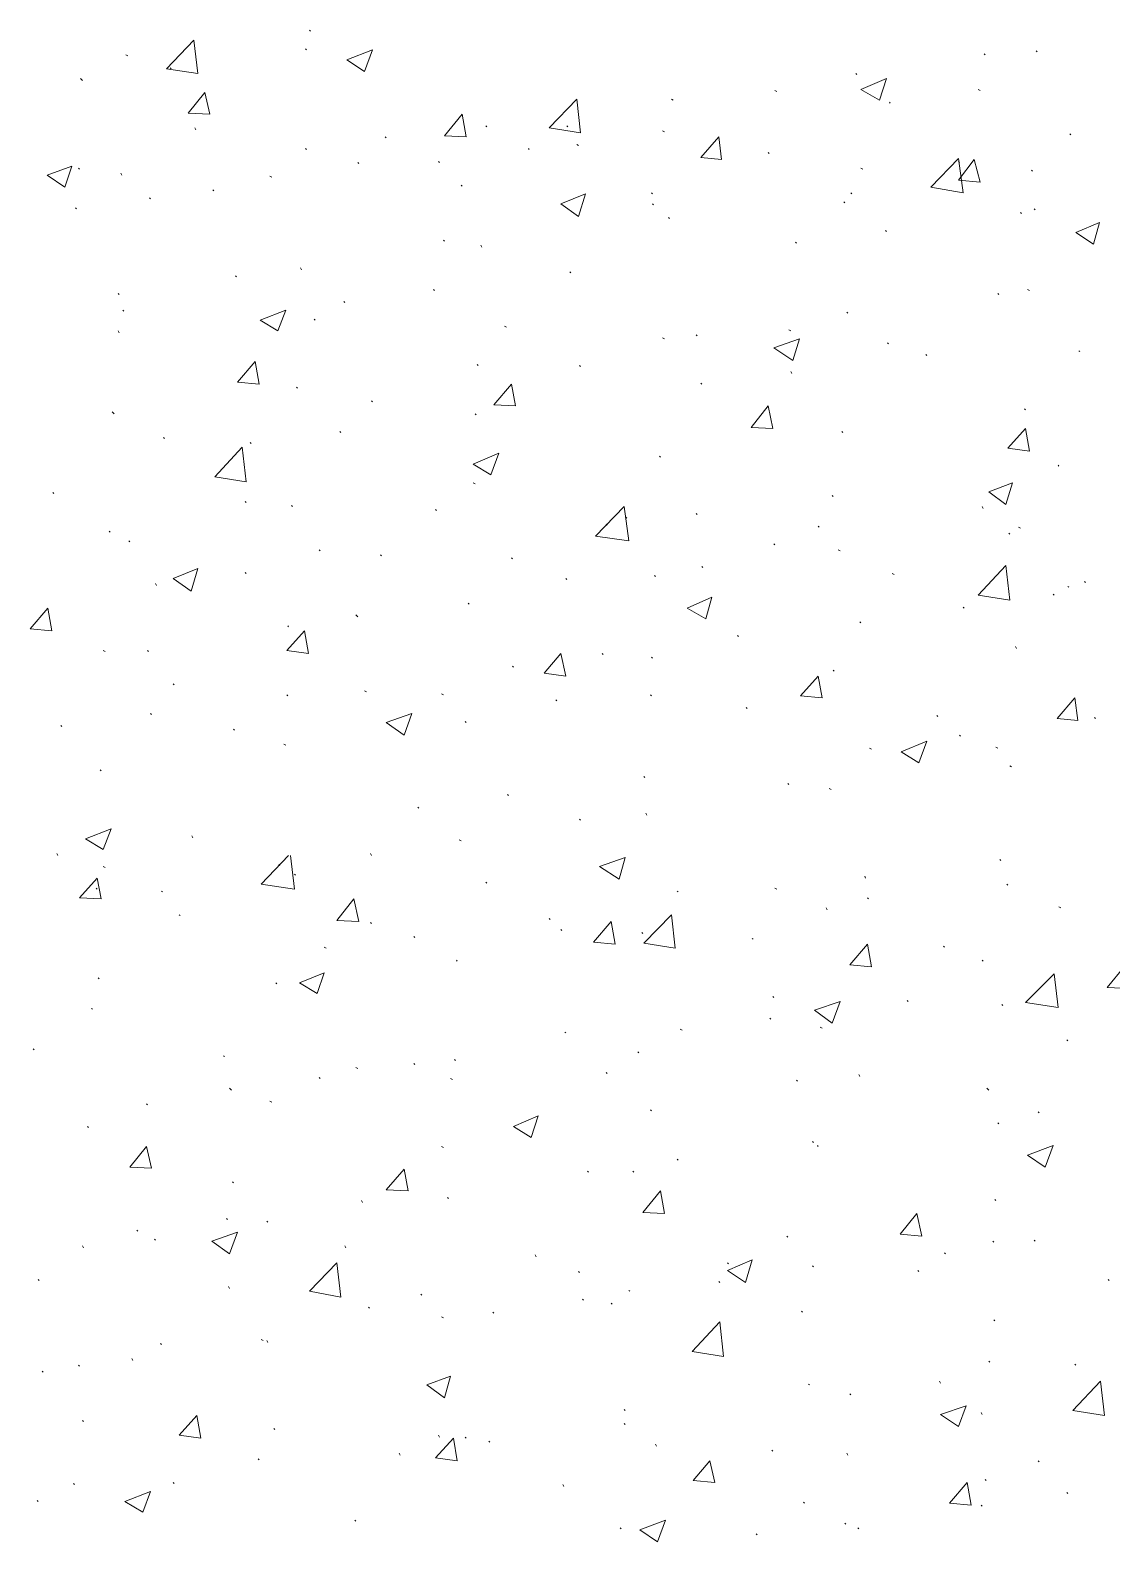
# Model space of a CAD drawing. Header units: millimetres. Extents: x 2928 to 3112, y 1220 to 1280.
# Drawn here: x 2953.393 to 2955.221, y 1255.54 to 1258.096 of the extents above; entities that cross this region are included whole.
import ezdxf

# ---------------------------------------------------------------- set-up
doc = ezdxf.new("R2010")
doc.units = ezdxf.units.MM

msp = doc.modelspace()

# ---------------------------------------------------------------- linework, layer by layer
at = {"color": 92, "linetype": 'Continuous', "lineweight": 13, "true_color": 0x00b800}
for points in [[(2953.62316, 1258.03053), (2953.66983, 1258.07886), (2953.66983, 1258.07886)], [(2953.67649, 1258.02219), (2953.66983, 1258.07886), (2953.66983, 1258.07886)], [(2953.8665, 1258.09386), (2953.86483, 1258.09553), (2953.86483, 1258.09553)], [(2953.55816, 1258.05219), (2953.55483, 1258.05386), (2953.55483, 1258.05386)], [(2953.85983, 1258.06219), (2953.85816, 1258.06386), (2953.85816, 1258.06386)], [(2953.92816, 1258.04553), (2953.9715, 1258.06219), (2953.9715, 1258.06219)], [(2953.95816, 1258.02553), (2953.9715, 1258.06219), (2953.9715, 1258.06219)], [(2955.00651, 1258.05386), (2955.00485, 1258.05553), (2955.00485, 1258.05553)], [(2955.09485, 1258.05886), (2955.09318, 1258.06053), (2955.09318, 1258.06053)], [(2953.62316, 1258.03053), (2953.67649, 1258.02219), (2953.67649, 1258.02219)], [(2953.63149, 1258.03053), (2953.62983, 1258.03219), (2953.62983, 1258.03219)], [(2953.92816, 1258.04553), (2953.95816, 1258.02553), (2953.95816, 1258.02553)], [(2953.48149, 1258.01053), (2953.47816, 1258.01386), (2953.47816, 1258.01386)], [(2954.78984, 1258.02053), (2954.78818, 1258.02219), (2954.78818, 1258.02219)], [(2954.79651, 1257.99553), (2954.83984, 1258.01386), (2954.83984, 1258.01386)], [(2954.82818, 1257.97719), (2954.83984, 1258.01386), (2954.83984, 1258.01386)], [(2953.65983, 1257.95553), (2953.68816, 1257.99053), (2953.68816, 1257.99053)], [(2953.69649, 1257.95386), (2953.68816, 1257.99053), (2953.68816, 1257.99053)], [(2954.26984, 1257.93053), (2954.3165, 1257.97886), (2954.3165, 1257.97886)], [(2954.32317, 1257.92219), (2954.3165, 1257.97886), (2954.3165, 1257.97886)], [(2954.47984, 1257.97719), (2954.47651, 1257.97886), (2954.47651, 1257.97886)], [(2954.65484, 1257.99219), (2954.65151, 1257.99386), (2954.65151, 1257.99386)], [(2954.79651, 1257.99553), (2954.82818, 1257.97719), (2954.82818, 1257.97719)], [(2954.84651, 1257.97219), (2954.84484, 1257.97386), (2954.84484, 1257.97386)], [(2954.99818, 1257.99386), (2954.99485, 1257.99553), (2954.99485, 1257.99553)], [(2953.65983, 1257.95553), (2953.69649, 1257.95386), (2953.69649, 1257.95386)], [(2954.09317, 1257.91719), (2954.12317, 1257.95386), (2954.12317, 1257.95386)], [(2954.12983, 1257.91553), (2954.12317, 1257.95386), (2954.12317, 1257.95386)], [(2953.67316, 1257.92719), (2953.67149, 1257.93053), (2953.67149, 1257.93053)], [(2954.16483, 1257.93219), (2954.16317, 1257.93386), (2954.16317, 1257.93386)], [(2954.26984, 1257.93053), (2954.32317, 1257.92219), (2954.32317, 1257.92219)], [(2954.3015, 1257.93219), (2954.29984, 1257.93386), (2954.29984, 1257.93386)], [(2954.46484, 1257.92386), (2954.46151, 1257.92553), (2954.46151, 1257.92553)], [(2953.99483, 1257.91386), (2953.99316, 1257.91553), (2953.99316, 1257.91553)], [(2954.09317, 1257.91719), (2954.12983, 1257.91553), (2954.12983, 1257.91553)], [(2954.31984, 1257.90053), (2954.3165, 1257.90219), (2954.3165, 1257.90219)], [(2954.52651, 1257.88053), (2954.55651, 1257.91553), (2954.55651, 1257.91553)], [(2954.56151, 1257.87719), (2954.55651, 1257.91553), (2954.55651, 1257.91553)], [(2955.15151, 1257.91886), (2955.14985, 1257.92053), (2955.14985, 1257.92053)], [(2953.85983, 1257.89386), (2953.85816, 1257.89553), (2953.85816, 1257.89553)], [(2953.94816, 1257.87053), (2953.9465, 1257.87219), (2953.9465, 1257.87219)], [(2954.08483, 1257.87219), (2954.08317, 1257.87386), (2954.08317, 1257.87386)], [(2954.2365, 1257.89386), (2954.23484, 1257.89553), (2954.23484, 1257.89553)], [(2954.52651, 1257.88053), (2954.56151, 1257.87719), (2954.56151, 1257.87719)], [(2954.64151, 1257.88719), (2954.63984, 1257.88886), (2954.63984, 1257.88886)], [(2954.91484, 1257.83052), (2954.96151, 1257.87886), (2954.96151, 1257.87886)], [(2954.96985, 1257.82052), (2954.96151, 1257.87886), (2954.96151, 1257.87886)], [(2954.96151, 1257.84219), (2954.98818, 1257.87719), (2954.98818, 1257.87719)], [(2954.96318, 1257.87219), (2954.96151, 1257.87386), (2954.96151, 1257.87386)], [(2954.99818, 1257.83886), (2954.98818, 1257.87719), (2954.98818, 1257.87719)], [(2953.42149, 1257.85052), (2953.46316, 1257.86553), (2953.46316, 1257.86553)], [(2953.42149, 1257.85052), (2953.45149, 1257.83052), (2953.45149, 1257.83052)], [(2953.45149, 1257.83052), (2953.46316, 1257.86553), (2953.46316, 1257.86553)], [(2953.47649, 1257.86052), (2953.47482, 1257.86219), (2953.47482, 1257.86219)], [(2953.54816, 1257.85052), (2953.54649, 1257.85386), (2953.54649, 1257.85386)], [(2953.8015, 1257.84719), (2953.79816, 1257.84886), (2953.79816, 1257.84886)], [(2954.79984, 1257.86052), (2954.79651, 1257.86219), (2954.79651, 1257.86219)], [(2955.08651, 1257.85719), (2955.08485, 1257.85886), (2955.08485, 1257.85886)], [(2953.70316, 1257.82386), (2953.70149, 1257.82552), (2953.70149, 1257.82552)], [(2954.12317, 1257.83219), (2954.1215, 1257.83386), (2954.1215, 1257.83386)], [(2954.44484, 1257.81886), (2954.44317, 1257.82052), (2954.44317, 1257.82052)], [(2954.78151, 1257.81886), (2954.77984, 1257.82052), (2954.77984, 1257.82052)], [(2954.91484, 1257.83052), (2954.96985, 1257.82052), (2954.96985, 1257.82052)], [(2954.96151, 1257.84219), (2954.99818, 1257.83886), (2954.99818, 1257.83886)], [(2953.47149, 1257.79386), (2953.46982, 1257.79552), (2953.46982, 1257.79552)], [(2953.59649, 1257.81052), (2953.59483, 1257.81219), (2953.59483, 1257.81219)], [(2954.28984, 1257.80219), (2954.3315, 1257.81886), (2954.3315, 1257.81886)], [(2954.28984, 1257.80219), (2954.31984, 1257.78052), (2954.31984, 1257.78052)], [(2954.31984, 1257.78052), (2954.3315, 1257.81886), (2954.3315, 1257.81886)], [(2954.4465, 1257.80052), (2954.44484, 1257.80219), (2954.44484, 1257.80219)], [(2954.76984, 1257.80386), (2954.76818, 1257.80552), (2954.76818, 1257.80552)], [(2955.09151, 1257.79219), (2955.08985, 1257.79386), (2955.08985, 1257.79386)], [(2954.47317, 1257.77719), (2954.47151, 1257.77886), (2954.47151, 1257.77886)], [(2955.06818, 1257.78552), (2955.06651, 1257.78719), (2955.06651, 1257.78719)], [(2955.15985, 1257.75386), (2955.19985, 1257.77052), (2955.19985, 1257.77052)], [(2955.18985, 1257.73386), (2955.19985, 1257.77052), (2955.19985, 1257.77052)], [(2954.83984, 1257.75552), (2954.83818, 1257.75719), (2954.83818, 1257.75719)], [(2955.15985, 1257.75386), (2955.18985, 1257.73386), (2955.18985, 1257.73386)], [(2954.09317, 1257.73886), (2954.0915, 1257.74052), (2954.0915, 1257.74052)], [(2954.1565, 1257.72886), (2954.15483, 1257.73219), (2954.15483, 1257.73219)], [(2954.68817, 1257.73552), (2954.68651, 1257.73719), (2954.68651, 1257.73719)], [(2953.8515, 1257.69052), (2953.84983, 1257.69386), (2953.84983, 1257.69386)], [(2953.74149, 1257.67886), (2953.73983, 1257.68052), (2953.73983, 1257.68052)], [(2954.3065, 1257.68552), (2954.30484, 1257.68719), (2954.30484, 1257.68719)], [(2953.54316, 1257.64886), (2953.54149, 1257.65052), (2953.54149, 1257.65052)], [(2954.0765, 1257.65552), (2954.07483, 1257.65719), (2954.07483, 1257.65719)], [(2955.02985, 1257.64886), (2955.02818, 1257.65052), (2955.02818, 1257.65052)], [(2955.08151, 1257.65552), (2955.07818, 1257.65719), (2955.07818, 1257.65719)], [(2953.55149, 1257.62052), (2953.54983, 1257.62219), (2953.54983, 1257.62219)], [(2953.7815, 1257.60552), (2953.82483, 1257.62219), (2953.82483, 1257.62219)], [(2953.8115, 1257.58719), (2953.82483, 1257.62219), (2953.82483, 1257.62219)], [(2953.92483, 1257.63552), (2953.92316, 1257.63719), (2953.92316, 1257.63719)], [(2954.77484, 1257.61719), (2954.77318, 1257.61885), (2954.77318, 1257.61885)], [(2953.7815, 1257.60552), (2953.8115, 1257.58719), (2953.8115, 1257.58719)], [(2953.87483, 1257.60552), (2953.87316, 1257.60719), (2953.87316, 1257.60719)], [(2954.19817, 1257.59385), (2954.19483, 1257.59552), (2954.19483, 1257.59552)], [(2953.54316, 1257.58385), (2953.54149, 1257.58719), (2953.54149, 1257.58719)], [(2954.46484, 1257.57385), (2954.46151, 1257.57552), (2954.46151, 1257.57552)], [(2954.51984, 1257.57885), (2954.51817, 1257.58052), (2954.51817, 1257.58052)], [(2954.64984, 1257.55885), (2954.69317, 1257.57385), (2954.69317, 1257.57385)], [(2954.67817, 1257.58719), (2954.67484, 1257.58885), (2954.67484, 1257.58885)], [(2954.68151, 1257.53719), (2954.69317, 1257.57385), (2954.69317, 1257.57385)], [(2954.84318, 1257.56552), (2954.84151, 1257.56719), (2954.84151, 1257.56719)], [(2954.64984, 1257.55885), (2954.68151, 1257.53719), (2954.68151, 1257.53719)], [(2954.90818, 1257.54552), (2954.90651, 1257.54719), (2954.90651, 1257.54719)], [(2955.16652, 1257.55219), (2955.16485, 1257.55385), (2955.16485, 1257.55385)], [(2953.74316, 1257.50052), (2953.77316, 1257.53552), (2953.77316, 1257.53552)], [(2953.77983, 1257.49719), (2953.77316, 1257.53552), (2953.77316, 1257.53552)], [(2954.14983, 1257.52885), (2954.14817, 1257.53052), (2954.14817, 1257.53052)], [(2954.32317, 1257.52719), (2954.3215, 1257.52885), (2954.3215, 1257.52885)], [(2954.67984, 1257.51552), (2954.67817, 1257.51885), (2954.67817, 1257.51885)], [(2953.74316, 1257.50052), (2953.77983, 1257.49719), (2953.77983, 1257.49719)], [(2953.84483, 1257.49052), (2953.84316, 1257.49219), (2953.84316, 1257.49219)], [(2954.1765, 1257.46219), (2954.2065, 1257.49719), (2954.2065, 1257.49719)], [(2954.21317, 1257.46052), (2954.2065, 1257.49719), (2954.2065, 1257.49719)], [(2954.52817, 1257.49719), (2954.52651, 1257.49885), (2954.52651, 1257.49885)], [(2953.9715, 1257.46719), (2953.96983, 1257.46885), (2953.96983, 1257.46885)], [(2954.1765, 1257.46219), (2954.21317, 1257.46052), (2954.21317, 1257.46052)], [(2953.53483, 1257.44719), (2953.53149, 1257.45052), (2953.53149, 1257.45052)], [(2954.1465, 1257.44552), (2954.14483, 1257.44719), (2954.14483, 1257.44719)], [(2954.61151, 1257.42385), (2954.63984, 1257.46052), (2954.63984, 1257.46052)], [(2954.64817, 1257.42219), (2954.63984, 1257.46052), (2954.63984, 1257.46052)], [(2955.07485, 1257.45385), (2955.07318, 1257.45552), (2955.07318, 1257.45552)], [(2953.91816, 1257.41552), (2953.9165, 1257.41719), (2953.9165, 1257.41719)], [(2954.61151, 1257.42385), (2954.64817, 1257.42219), (2954.64817, 1257.42219)], [(2954.76651, 1257.41552), (2954.76484, 1257.41719), (2954.76484, 1257.41719)], [(2955.04485, 1257.38885), (2955.07485, 1257.42219), (2955.07485, 1257.42219)], [(2955.08151, 1257.38385), (2955.07485, 1257.42219), (2955.07485, 1257.42219)], [(2953.61983, 1257.40552), (2953.61816, 1257.40719), (2953.61816, 1257.40719)], [(2953.70483, 1257.34052), (2953.75149, 1257.39052), (2953.75149, 1257.39052)], [(2953.75816, 1257.33218), (2953.75149, 1257.39052), (2953.75149, 1257.39052)], [(2953.7665, 1257.39719), (2953.76483, 1257.39885), (2953.76483, 1257.39885)], [(2955.04485, 1257.38885), (2955.08151, 1257.38385), (2955.08151, 1257.38385)], [(2954.1415, 1257.36218), (2954.18483, 1257.38052), (2954.18483, 1257.38052)], [(2954.1415, 1257.36218), (2954.1715, 1257.34385), (2954.1715, 1257.34385)], [(2954.1715, 1257.34385), (2954.18483, 1257.38052), (2954.18483, 1257.38052)], [(2954.45817, 1257.37385), (2954.4565, 1257.37552), (2954.4565, 1257.37552)], [(2955.13151, 1257.35885), (2955.12985, 1257.36052), (2955.12985, 1257.36052)], [(2953.70483, 1257.34052), (2953.75816, 1257.33218), (2953.75816, 1257.33218)], [(2953.43316, 1257.31218), (2953.43149, 1257.31385), (2953.43149, 1257.31385)], [(2954.14483, 1257.32885), (2954.1415, 1257.33052), (2954.1415, 1257.33052)], [(2954.74984, 1257.30718), (2954.74818, 1257.30885), (2954.74818, 1257.30885)], [(2955.01318, 1257.31552), (2955.05318, 1257.33052), (2955.05318, 1257.33052)], [(2955.01318, 1257.31552), (2955.04151, 1257.29385), (2955.04151, 1257.29385)], [(2955.04151, 1257.29385), (2955.05318, 1257.33052), (2955.05318, 1257.33052)], [(2953.75816, 1257.29718), (2953.75649, 1257.29885), (2953.75649, 1257.29885)], [(2953.8365, 1257.29052), (2953.83483, 1257.29218), (2953.83483, 1257.29218)], [(2954.07983, 1257.28385), (2954.07817, 1257.28552), (2954.07817, 1257.28552)], [(2954.34817, 1257.24052), (2954.3965, 1257.29052), (2954.3965, 1257.29052)], [(2954.40484, 1257.23218), (2954.3965, 1257.29052), (2954.3965, 1257.29052)], [(2955.00318, 1257.28718), (2955.00151, 1257.29052), (2955.00151, 1257.29052)], [(2954.36817, 1257.25885), (2954.3665, 1257.26052), (2954.3665, 1257.26052)], [(2954.4015, 1257.27052), (2954.39984, 1257.27218), (2954.39984, 1257.27218)], [(2954.51984, 1257.27718), (2954.51817, 1257.27885), (2954.51817, 1257.27885)], [(2954.72651, 1257.25552), (2954.72484, 1257.25718), (2954.72484, 1257.25718)], [(2953.52816, 1257.24718), (2953.52649, 1257.24885), (2953.52649, 1257.24885)], [(2953.56149, 1257.23052), (2953.55983, 1257.23218), (2953.55983, 1257.23218)], [(2954.34817, 1257.24052), (2954.40484, 1257.23218), (2954.40484, 1257.23218)], [(2955.04818, 1257.24385), (2955.04651, 1257.24552), (2955.04651, 1257.24552)], [(2955.06651, 1257.25385), (2955.06318, 1257.25552), (2955.06318, 1257.25552)], [(2953.88316, 1257.21552), (2953.8815, 1257.21718), (2953.8815, 1257.21718)], [(2953.9865, 1257.20718), (2953.98483, 1257.20885), (2953.98483, 1257.20885)], [(2954.65151, 1257.22552), (2954.64984, 1257.22718), (2954.64984, 1257.22718)], [(2954.76151, 1257.21552), (2954.75818, 1257.21718), (2954.75818, 1257.21718)], [(2953.63483, 1257.16885), (2953.67649, 1257.18552), (2953.67649, 1257.18552)], [(2953.66483, 1257.14718), (2953.67649, 1257.18552), (2953.67649, 1257.18552)], [(2954.20817, 1257.20218), (2954.2065, 1257.20385), (2954.2065, 1257.20385)], [(2954.52984, 1257.18718), (2954.52817, 1257.18885), (2954.52817, 1257.18885)], [(2954.99485, 1257.14051), (2955.04151, 1257.19052), (2955.04151, 1257.19052)], [(2955.04818, 1257.13218), (2955.04151, 1257.19052), (2955.04151, 1257.19052)], [(2953.60649, 1257.15718), (2953.60483, 1257.16051), (2953.60483, 1257.16051)], [(2953.63483, 1257.16885), (2953.66483, 1257.14718), (2953.66483, 1257.14718)], [(2953.75816, 1257.17718), (2953.75649, 1257.17885), (2953.75649, 1257.17885)], [(2954.29984, 1257.16718), (2954.29817, 1257.16885), (2954.29817, 1257.16885)], [(2954.44984, 1257.17218), (2954.44817, 1257.17385), (2954.44817, 1257.17385)], [(2954.85318, 1257.17552), (2954.84984, 1257.17718), (2954.84984, 1257.17718)], [(2955.14818, 1257.15385), (2955.14651, 1257.15551), (2955.14651, 1257.15551)], [(2955.17652, 1257.16218), (2955.17485, 1257.16385), (2955.17485, 1257.16385)], [(2954.50317, 1257.11885), (2954.54484, 1257.13718), (2954.54484, 1257.13718)], [(2954.53484, 1257.10051), (2954.54484, 1257.13718), (2954.54484, 1257.13718)], [(2954.99485, 1257.14051), (2955.04818, 1257.13218), (2955.04818, 1257.13218)], [(2955.12318, 1257.14051), (2955.12151, 1257.14218), (2955.12151, 1257.14218)], [(2953.39316, 1257.08385), (2953.42316, 1257.11885), (2953.42316, 1257.11885)], [(2953.42982, 1257.08051), (2953.42316, 1257.11885), (2953.42316, 1257.11885)], [(2953.9465, 1257.10385), (2953.94316, 1257.10718), (2953.94316, 1257.10718)], [(2954.13483, 1257.12551), (2954.13317, 1257.12718), (2954.13317, 1257.12718)], [(2954.50317, 1257.11885), (2954.53484, 1257.10051), (2954.53484, 1257.10051)], [(2954.97151, 1257.11885), (2954.96985, 1257.12051), (2954.96985, 1257.12051)], [(2953.39316, 1257.08385), (2953.42982, 1257.08051), (2953.42982, 1257.08051)], [(2953.8265, 1257.04718), (2953.8565, 1257.08051), (2953.8565, 1257.08051)], [(2953.82983, 1257.08718), (2953.82816, 1257.08885), (2953.82816, 1257.08885)], [(2953.86316, 1257.04218), (2953.8565, 1257.08051), (2953.8565, 1257.08051)], [(2954.79651, 1257.09385), (2954.79484, 1257.09551), (2954.79484, 1257.09551)], [(2954.58984, 1257.07051), (2954.58817, 1257.07218), (2954.58817, 1257.07218)], [(2955.05985, 1257.05051), (2955.05818, 1257.05385), (2955.05818, 1257.05385)], [(2953.51982, 1257.04551), (2953.51649, 1257.04718), (2953.51649, 1257.04718)], [(2953.59316, 1257.04551), (2953.59149, 1257.04718), (2953.59149, 1257.04718)], [(2953.8265, 1257.04718), (2953.86316, 1257.04218), (2953.86316, 1257.04218)], [(2954.2615, 1257.00885), (2954.28984, 1257.04218), (2954.28984, 1257.04218)], [(2954.29817, 1257.00385), (2954.28984, 1257.04218), (2954.28984, 1257.04218)], [(2954.3615, 1257.04051), (2954.35984, 1257.04218), (2954.35984, 1257.04218)], [(2954.44484, 1257.03385), (2954.44317, 1257.03551), (2954.44317, 1257.03551)], [(2954.20983, 1257.01885), (2954.20817, 1257.02051), (2954.20817, 1257.02051)], [(2954.2615, 1257.00885), (2954.29817, 1257.00385), (2954.29817, 1257.00385)], [(2954.69484, 1256.97051), (2954.72484, 1257.00385), (2954.72484, 1257.00385)], [(2954.73151, 1256.96718), (2954.72484, 1257.00385), (2954.72484, 1257.00385)], [(2954.75151, 1257.01218), (2954.74984, 1257.01385), (2954.74984, 1257.01385)], [(2953.63649, 1256.98885), (2953.63483, 1256.99051), (2953.63483, 1256.99051)], [(2953.9615, 1256.97718), (2953.95816, 1256.97885), (2953.95816, 1256.97885)], [(2953.82816, 1256.97051), (2953.8265, 1256.97218), (2953.8265, 1256.97218)], [(2954.0915, 1256.97218), (2954.08817, 1256.97385), (2954.08817, 1256.97385)], [(2954.28317, 1256.96218), (2954.2815, 1256.96385), (2954.2815, 1256.96385)], [(2954.44317, 1256.97051), (2954.4415, 1256.97218), (2954.4415, 1256.97218)], [(2954.60484, 1256.94885), (2954.60317, 1256.95051), (2954.60317, 1256.95051)], [(2954.69484, 1256.97051), (2954.73151, 1256.96718), (2954.73151, 1256.96718)], [(2955.12818, 1256.93218), (2955.15818, 1256.96718), (2955.15818, 1256.96718)], [(2955.16318, 1256.92884), (2955.15818, 1256.96718), (2955.15818, 1256.96718)], [(2953.59816, 1256.93885), (2953.59649, 1256.94051), (2953.59649, 1256.94051)], [(2953.99483, 1256.92551), (2954.03817, 1256.94051), (2954.03817, 1256.94051)], [(2953.99483, 1256.92551), (2954.02483, 1256.90384), (2954.02483, 1256.90384)], [(2954.02483, 1256.90384), (2954.03817, 1256.94051), (2954.03817, 1256.94051)], [(2954.12983, 1256.92551), (2954.12817, 1256.92718), (2954.12817, 1256.92718)], [(2954.92651, 1256.93551), (2954.92484, 1256.93718), (2954.92484, 1256.93718)], [(2955.12818, 1256.93218), (2955.16318, 1256.92884), (2955.16318, 1256.92884)], [(2955.19318, 1256.93218), (2955.19152, 1256.93385), (2955.19152, 1256.93385)], [(2953.44649, 1256.91884), (2953.44482, 1256.92051), (2953.44482, 1256.92051)], [(2953.73816, 1256.91218), (2953.73649, 1256.91384), (2953.73649, 1256.91384)], [(2954.96485, 1256.90218), (2954.96318, 1256.90384), (2954.96318, 1256.90384)], [(2953.82483, 1256.88718), (2953.8215, 1256.88884), (2953.8215, 1256.88884)], [(2954.81484, 1256.88051), (2954.81151, 1256.88218), (2954.81151, 1256.88218)], [(2954.86484, 1256.87551), (2954.90818, 1256.89384), (2954.90818, 1256.89384)], [(2954.86484, 1256.87551), (2954.89484, 1256.85718), (2954.89484, 1256.85718)], [(2954.89484, 1256.85718), (2954.90818, 1256.89384), (2954.90818, 1256.89384)], [(2955.02818, 1256.88218), (2955.02485, 1256.88384), (2955.02485, 1256.88384)], [(2955.05151, 1256.85051), (2955.04818, 1256.85218), (2955.04818, 1256.85218)], [(2953.51316, 1256.84384), (2953.51149, 1256.84551), (2953.51149, 1256.84551)], [(2954.4315, 1256.83218), (2954.42984, 1256.83384), (2954.42984, 1256.83384)], [(2954.2015, 1256.80218), (2954.19983, 1256.80384), (2954.19983, 1256.80384)], [(2954.67484, 1256.82051), (2954.67317, 1256.82218), (2954.67317, 1256.82218)], [(2954.74651, 1256.81218), (2954.74318, 1256.81384), (2954.74318, 1256.81384)], [(2954.04983, 1256.78051), (2954.04817, 1256.78218), (2954.04817, 1256.78218)], [(2954.43484, 1256.76884), (2954.43317, 1256.77218), (2954.43317, 1256.77218)], [(2954.32317, 1256.76051), (2954.3215, 1256.76218), (2954.3215, 1256.76218)], [(2953.48649, 1256.72884), (2953.52983, 1256.74551), (2953.52983, 1256.74551)], [(2953.48649, 1256.72884), (2953.51649, 1256.71051), (2953.51649, 1256.71051)], [(2953.51649, 1256.71051), (2953.52983, 1256.74551), (2953.52983, 1256.74551)], [(2953.66816, 1256.73051), (2953.66649, 1256.73384), (2953.66649, 1256.73384)], [(2954.1215, 1256.72551), (2954.11817, 1256.72718), (2954.11817, 1256.72718)], [(2953.43982, 1256.70051), (2953.43816, 1256.70384), (2953.43816, 1256.70384)], [(2953.78316, 1256.65217), (2953.82983, 1256.70051), (2953.82983, 1256.70051)], [(2953.83983, 1256.64384), (2953.83316, 1256.70051), (2953.83316, 1256.70051)], [(2953.96983, 1256.70051), (2953.96816, 1256.70384), (2953.96816, 1256.70384)], [(2954.35484, 1256.68217), (2954.39817, 1256.69718), (2954.39817, 1256.69718)], [(2954.38817, 1256.66051), (2954.39817, 1256.69718), (2954.39817, 1256.69718)], [(2953.51982, 1256.68051), (2953.51649, 1256.68217), (2953.51649, 1256.68217)], [(2953.81483, 1256.68384), (2953.81316, 1256.68551), (2953.81316, 1256.68551)], [(2954.35484, 1256.68217), (2954.38817, 1256.66051), (2954.38817, 1256.66051)], [(2955.03318, 1256.69217), (2955.03151, 1256.69384), (2955.03151, 1256.69384)], [(2953.47649, 1256.62884), (2953.50649, 1256.66217), (2953.50649, 1256.66217)], [(2953.50649, 1256.64384), (2953.50482, 1256.64551), (2953.50482, 1256.64551)], [(2953.51316, 1256.62717), (2953.50649, 1256.66217), (2953.50649, 1256.66217)], [(2953.78316, 1256.65217), (2953.83983, 1256.64384), (2953.83983, 1256.64384)], [(2953.8415, 1256.66717), (2953.83983, 1256.66884), (2953.83983, 1256.66884)], [(2954.16483, 1256.65384), (2954.16317, 1256.65551), (2954.16317, 1256.65551)], [(2954.65484, 1256.64384), (2954.65151, 1256.64551), (2954.65151, 1256.64551)], [(2954.80484, 1256.66217), (2954.80318, 1256.66551), (2954.80318, 1256.66551)], [(2955.04485, 1256.65051), (2955.04318, 1256.65217), (2955.04318, 1256.65217)], [(2953.47649, 1256.62884), (2953.51316, 1256.62717), (2953.51316, 1256.62717)], [(2953.61649, 1256.63884), (2953.61483, 1256.64051), (2953.61483, 1256.64051)], [(2953.9115, 1256.59051), (2953.93983, 1256.62717), (2953.93983, 1256.62717)], [(2953.94816, 1256.58884), (2953.93983, 1256.62717), (2953.93983, 1256.62717)], [(2954.48817, 1256.63884), (2954.48651, 1256.64051), (2954.48651, 1256.64051)], [(2954.80984, 1256.62717), (2954.80818, 1256.62884), (2954.80818, 1256.62884)], [(2953.64649, 1256.59884), (2953.64483, 1256.60051), (2953.64483, 1256.60051)], [(2954.2715, 1256.59217), (2954.26984, 1256.59384), (2954.26984, 1256.59384)], [(2954.42984, 1256.55217), (2954.47651, 1256.60051), (2954.47651, 1256.60051)], [(2954.48317, 1256.54384), (2954.47651, 1256.60051), (2954.47651, 1256.60051)], [(2954.73984, 1256.60884), (2954.73818, 1256.61217), (2954.73818, 1256.61217)], [(2955.13485, 1256.61217), (2955.13151, 1256.61384), (2955.13151, 1256.61384)], [(2953.9115, 1256.59051), (2953.94816, 1256.58884), (2953.94816, 1256.58884)], [(2953.96983, 1256.58551), (2953.96816, 1256.58717), (2953.96816, 1256.58717)], [(2954.2915, 1256.57384), (2954.28984, 1256.57551), (2954.28984, 1256.57551)], [(2954.34484, 1256.55384), (2954.37484, 1256.58884), (2954.37484, 1256.58884)], [(2954.3815, 1256.55051), (2954.37484, 1256.58884), (2954.37484, 1256.58884)], [(2954.42817, 1256.56884), (2954.4265, 1256.57051), (2954.4265, 1256.57051)], [(2953.89316, 1256.54384), (2953.88983, 1256.54551), (2953.88983, 1256.54551)], [(2954.04317, 1256.56217), (2954.0415, 1256.56384), (2954.0415, 1256.56384)], [(2954.34484, 1256.55384), (2954.3815, 1256.55051), (2954.3815, 1256.55051)], [(2954.42984, 1256.55217), (2954.48317, 1256.54384), (2954.48317, 1256.54384)], [(2954.61484, 1256.55884), (2954.61317, 1256.56051), (2954.61317, 1256.56051)], [(2954.77818, 1256.51551), (2954.80818, 1256.55051), (2954.80818, 1256.55051)], [(2954.81484, 1256.51217), (2954.80818, 1256.55051), (2954.80818, 1256.55051)], [(2954.93818, 1256.54551), (2954.93651, 1256.54717), (2954.93651, 1256.54717)], [(2954.11483, 1256.52217), (2954.11317, 1256.52384), (2954.11317, 1256.52384)], [(2955.00318, 1256.52217), (2955.00151, 1256.52384), (2955.00151, 1256.52384)], [(2953.50982, 1256.49217), (2953.50816, 1256.49384), (2953.50816, 1256.49384)], [(2953.84816, 1256.48551), (2953.88983, 1256.50217), (2953.88983, 1256.50217)], [(2953.87816, 1256.46717), (2953.88983, 1256.50217), (2953.88983, 1256.50217)], [(2954.77818, 1256.51551), (2954.81484, 1256.51217), (2954.81484, 1256.51217)], [(2955.07485, 1256.45217), (2955.12318, 1256.50051), (2955.12318, 1256.50051)], [(2955.12985, 1256.44384), (2955.12318, 1256.50051), (2955.12318, 1256.50051)], [(2955.21318, 1256.47717), (2955.24152, 1256.51217), (2955.24152, 1256.51217)], [(2953.80983, 1256.48384), (2953.80816, 1256.48551), (2953.80816, 1256.48551)], [(2953.84816, 1256.48551), (2953.87816, 1256.46717), (2953.87816, 1256.46717)], [(2955.21318, 1256.47717), (2955.24985, 1256.47551), (2955.24985, 1256.47551)], [(2953.49816, 1256.4405), (2953.49649, 1256.44217), (2953.49649, 1256.44217)], [(2954.64984, 1256.4605), (2954.64817, 1256.46217), (2954.64817, 1256.46217)], [(2954.71818, 1256.43884), (2954.76151, 1256.45384), (2954.76151, 1256.45384)], [(2954.74818, 1256.41717), (2954.76151, 1256.45384), (2954.76151, 1256.45384)], [(2954.87651, 1256.45384), (2954.87484, 1256.4555), (2954.87484, 1256.4555)], [(2955.03651, 1256.44717), (2955.03485, 1256.44884), (2955.03485, 1256.44884)], [(2955.07485, 1256.45217), (2955.12985, 1256.44384), (2955.12985, 1256.44384)], [(2954.64484, 1256.42384), (2954.64317, 1256.4255), (2954.64317, 1256.4255)], [(2954.71818, 1256.43884), (2954.74818, 1256.41717), (2954.74818, 1256.41717)], [(2954.29817, 1256.4005), (2954.2965, 1256.40217), (2954.2965, 1256.40217)], [(2954.49484, 1256.4055), (2954.49151, 1256.40717), (2954.49151, 1256.40717)], [(2954.73151, 1256.40884), (2954.72818, 1256.4105), (2954.72818, 1256.4105)], [(2955.14651, 1256.38717), (2955.14485, 1256.38884), (2955.14485, 1256.38884)], [(2953.39982, 1256.37217), (2953.39816, 1256.37384), (2953.39816, 1256.37384)], [(2954.4215, 1256.36717), (2954.41984, 1256.36884), (2954.41984, 1256.36884)], [(2953.72149, 1256.3605), (2953.71983, 1256.36217), (2953.71983, 1256.36217)], [(2953.9465, 1256.3405), (2953.94316, 1256.34217), (2953.94316, 1256.34217)], [(2954.04317, 1256.34717), (2954.0415, 1256.34884), (2954.0415, 1256.34884)], [(2954.1115, 1256.35384), (2954.10983, 1256.3555), (2954.10983, 1256.3555)], [(2953.88316, 1256.32384), (2953.8815, 1256.3255), (2953.8815, 1256.3255)], [(2954.1065, 1256.32217), (2954.10317, 1256.32384), (2954.10317, 1256.32384)], [(2954.36817, 1256.33217), (2954.3665, 1256.33384), (2954.3665, 1256.33384)], [(2954.68984, 1256.31884), (2954.68817, 1256.3205), (2954.68817, 1256.3205)], [(2954.79484, 1256.32717), (2954.79318, 1256.3305), (2954.79318, 1256.3305)], [(2953.73316, 1256.30384), (2953.72983, 1256.30717), (2953.72983, 1256.30717)], [(2955.01318, 1256.30384), (2955.00985, 1256.30717), (2955.00985, 1256.30717)], [(2953.59149, 1256.27884), (2953.58983, 1256.2805), (2953.58983, 1256.2805)], [(2953.8015, 1256.28384), (2953.79816, 1256.2855), (2953.79816, 1256.2855)], [(2954.20983, 1256.24217), (2954.2515, 1256.2605), (2954.2515, 1256.2605)], [(2954.23984, 1256.22383), (2954.2515, 1256.2605), (2954.2515, 1256.2605)], [(2954.44317, 1256.26884), (2954.4415, 1256.2705), (2954.4415, 1256.2705)], [(2955.09818, 1256.2655), (2955.09651, 1256.26717), (2955.09651, 1256.26717)], [(2953.49149, 1256.2405), (2953.48982, 1256.24217), (2953.48982, 1256.24217)], [(2954.20983, 1256.24217), (2954.23984, 1256.22383), (2954.23984, 1256.22383)], [(2955.02985, 1256.24717), (2955.02818, 1256.24884), (2955.02818, 1256.24884)], [(2954.71651, 1256.2155), (2954.71484, 1256.21717), (2954.71484, 1256.21717)], [(2954.72484, 1256.20883), (2954.72318, 1256.2105), (2954.72318, 1256.2105)], [(2955.07818, 1256.19383), (2955.12151, 1256.2105), (2955.12151, 1256.2105)], [(2955.10818, 1256.17383), (2955.12151, 1256.2105), (2955.12151, 1256.2105)], [(2953.56149, 1256.17383), (2953.58983, 1256.20883), (2953.58983, 1256.20883)], [(2953.59816, 1256.17217), (2953.58983, 1256.20883), (2953.58983, 1256.20883)], [(2954.0915, 1256.20717), (2954.08817, 1256.20883), (2954.08817, 1256.20883)], [(2954.48817, 1256.1855), (2954.48651, 1256.18717), (2954.48651, 1256.18717)], [(2955.07818, 1256.19383), (2955.10818, 1256.17383), (2955.10818, 1256.17383)], [(2953.56149, 1256.17383), (2953.59816, 1256.17217), (2953.59816, 1256.17217)], [(2953.99483, 1256.1355), (2954.02483, 1256.1705), (2954.02483, 1256.1705)], [(2954.0315, 1256.13383), (2954.02483, 1256.1705), (2954.02483, 1256.1705)], [(2954.3365, 1256.1655), (2954.33484, 1256.16717), (2954.33484, 1256.16717)], [(2954.41317, 1256.1655), (2954.4115, 1256.16717), (2954.4115, 1256.16717)], [(2953.73649, 1256.14717), (2953.73483, 1256.14883), (2953.73483, 1256.14883)], [(2953.99483, 1256.1355), (2954.0315, 1256.13383), (2954.0315, 1256.13383)], [(2954.42817, 1256.09717), (2954.45817, 1256.13383), (2954.45817, 1256.13383)], [(2954.46484, 1256.0955), (2954.45817, 1256.13383), (2954.45817, 1256.13383)], [(2953.95483, 1256.11383), (2953.95316, 1256.11717), (2953.95316, 1256.11717)], [(2954.09983, 1256.1205), (2954.09817, 1256.12217), (2954.09817, 1256.12217)], [(2955.02485, 1256.11717), (2955.02318, 1256.11883), (2955.02318, 1256.11883)], [(2953.72649, 1256.0855), (2953.72483, 1256.08717), (2953.72483, 1256.08717)], [(2953.79483, 1256.0805), (2953.79316, 1256.08217), (2953.79316, 1256.08217)], [(2954.42817, 1256.09717), (2954.46484, 1256.0955), (2954.46484, 1256.0955)], [(2954.86318, 1256.0605), (2954.89151, 1256.0955), (2954.89151, 1256.0955)], [(2954.89984, 1256.05717), (2954.89151, 1256.0955), (2954.89151, 1256.0955)], [(2953.57483, 1256.0655), (2953.57316, 1256.06717), (2953.57316, 1256.06717)], [(2953.69983, 1256.04883), (2953.74316, 1256.06383), (2953.74316, 1256.06383)], [(2953.72983, 1256.02717), (2953.74316, 1256.06383), (2953.74316, 1256.06383)], [(2954.67317, 1256.0555), (2954.67151, 1256.05717), (2954.67151, 1256.05717)], [(2954.86318, 1256.0605), (2954.89984, 1256.05717), (2954.89984, 1256.05717)], [(2953.48316, 1256.03717), (2953.48149, 1256.0405), (2953.48149, 1256.0405)], [(2953.60483, 1256.0505), (2953.60316, 1256.05217), (2953.60316, 1256.05217)], [(2953.69983, 1256.04883), (2953.72983, 1256.02717), (2953.72983, 1256.02717)], [(2953.9265, 1256.03717), (2953.92483, 1256.0405), (2953.92483, 1256.0405)], [(2955.02151, 1256.04717), (2955.01985, 1256.04883), (2955.01985, 1256.04883)], [(2955.09151, 1256.04883), (2955.08985, 1256.0505), (2955.08985, 1256.0505)], [(2953.86483, 1255.96383), (2953.9115, 1256.01217), (2953.9115, 1256.01217)], [(2953.91816, 1255.95383), (2953.9115, 1256.01217), (2953.9115, 1256.01217)], [(2954.24817, 1256.02217), (2954.2465, 1256.0255), (2954.2465, 1256.0255)], [(2954.57151, 1255.99883), (2954.61317, 1256.01717), (2954.61317, 1256.01717)], [(2954.57317, 1256.0105), (2954.57151, 1256.01217), (2954.57151, 1256.01217)], [(2954.60151, 1255.97883), (2954.61317, 1256.01717), (2954.61317, 1256.01717)], [(2954.71651, 1256.0055), (2954.71484, 1256.00717), (2954.71484, 1256.00717)], [(2954.93985, 1256.02717), (2954.93818, 1256.02883), (2954.93818, 1256.02883)], [(2953.40816, 1255.98216), (2953.40649, 1255.98383), (2953.40649, 1255.98383)], [(2954.3215, 1255.9955), (2954.31984, 1255.99717), (2954.31984, 1255.99717)], [(2954.55817, 1255.97883), (2954.55651, 1255.9805), (2954.55651, 1255.9805)], [(2954.57151, 1255.99883), (2954.60151, 1255.97883), (2954.60151, 1255.97883)], [(2954.89484, 1255.99717), (2954.89318, 1255.99883), (2954.89318, 1255.99883)], [(2955.21652, 1255.98216), (2955.21485, 1255.98383), (2955.21485, 1255.98383)], [(2953.72983, 1255.96883), (2953.72816, 1255.97216), (2953.72816, 1255.97216)], [(2953.86483, 1255.96383), (2953.91816, 1255.95383), (2953.91816, 1255.95383)], [(2954.05483, 1255.95716), (2954.05317, 1255.95883), (2954.05317, 1255.95883)], [(2954.4065, 1255.96383), (2954.40484, 1255.9655), (2954.40484, 1255.9655)], [(2953.9665, 1255.9355), (2953.96483, 1255.93716), (2953.96483, 1255.93716)], [(2954.1765, 1255.92716), (2954.17483, 1255.92883), (2954.17483, 1255.92883)], [(2954.32817, 1255.94883), (2954.3265, 1255.9505), (2954.3265, 1255.9505)], [(2954.3765, 1255.94216), (2954.37484, 1255.94383), (2954.37484, 1255.94383)], [(2954.69818, 1255.92883), (2954.69651, 1255.9305), (2954.69651, 1255.9305)], [(2954.0915, 1255.91883), (2954.08817, 1255.9205), (2954.08817, 1255.9205)], [(2954.51151, 1255.86216), (2954.55817, 1255.91216), (2954.55817, 1255.91216)], [(2954.56484, 1255.85383), (2954.55817, 1255.91216), (2954.55817, 1255.91216)], [(2955.02318, 1255.91383), (2955.02151, 1255.9155), (2955.02151, 1255.9155)], [(2953.7865, 1255.8805), (2953.78316, 1255.88216), (2953.78316, 1255.88216)], [(2953.79483, 1255.87716), (2953.79316, 1255.8805), (2953.79316, 1255.8805)], [(2953.61483, 1255.87383), (2953.61316, 1255.8755), (2953.61316, 1255.8755)], [(2954.51151, 1255.86216), (2954.56484, 1255.85383), (2954.56484, 1255.85383)], [(2953.41482, 1255.82716), (2953.41316, 1255.82883), (2953.41316, 1255.82883)], [(2953.47649, 1255.83716), (2953.47482, 1255.83883), (2953.47482, 1255.83883)], [(2953.56649, 1255.84716), (2953.56483, 1255.8505), (2953.56483, 1255.8505)], [(2955.01485, 1255.84383), (2955.01318, 1255.8455), (2955.01318, 1255.8455)], [(2955.15985, 1255.83883), (2955.15818, 1255.8405), (2955.15818, 1255.8405)], [(2954.06317, 1255.8055), (2954.10317, 1255.8205), (2954.10317, 1255.8205)], [(2954.06317, 1255.8055), (2954.09317, 1255.78383), (2954.09317, 1255.78383)], [(2954.09317, 1255.78383), (2954.10317, 1255.8205), (2954.10317, 1255.8205)], [(2954.70984, 1255.8055), (2954.70818, 1255.80716), (2954.70818, 1255.80716)], [(2954.93151, 1255.80883), (2954.92985, 1255.81216), (2954.92985, 1255.81216)], [(2955.15485, 1255.76216), (2955.20152, 1255.81216), (2955.20152, 1255.81216)], [(2955.20818, 1255.75383), (2955.20152, 1255.81216), (2955.20152, 1255.81216)], [(2954.77984, 1255.78883), (2954.77818, 1255.7905), (2954.77818, 1255.7905)], [(2953.64483, 1255.72049), (2953.67483, 1255.75383), (2953.67483, 1255.75383)], [(2953.68149, 1255.71549), (2953.67483, 1255.75383), (2953.67483, 1255.75383)], [(2954.39817, 1255.76216), (2954.3965, 1255.76383), (2954.3965, 1255.76383)], [(2954.93151, 1255.75549), (2954.97485, 1255.7705), (2954.97485, 1255.7705)], [(2954.93151, 1255.75549), (2954.96151, 1255.73549), (2954.96151, 1255.73549)], [(2954.96151, 1255.73549), (2954.97485, 1255.7705), (2954.97485, 1255.7705)], [(2955.00151, 1255.75549), (2954.99985, 1255.75883), (2954.99985, 1255.75883)], [(2955.15485, 1255.76216), (2955.20818, 1255.75383), (2955.20818, 1255.75383)], [(2953.48316, 1255.74383), (2953.48149, 1255.74549), (2953.48149, 1255.74549)], [(2953.8065, 1255.73049), (2953.80483, 1255.73216), (2953.80483, 1255.73216)], [(2954.39817, 1255.73883), (2954.3965, 1255.74049), (2954.3965, 1255.74049)], [(2953.64483, 1255.72049), (2953.68149, 1255.71549), (2953.68149, 1255.71549)], [(2954.07817, 1255.68216), (2954.10817, 1255.71549), (2954.10817, 1255.71549)], [(2954.08483, 1255.71716), (2954.08317, 1255.72049), (2954.08317, 1255.72049)], [(2954.11483, 1255.67716), (2954.10817, 1255.71549), (2954.10817, 1255.71549)], [(2954.12983, 1255.71549), (2954.12817, 1255.71716), (2954.12817, 1255.71716)], [(2954.16983, 1255.70883), (2954.16817, 1255.71049), (2954.16817, 1255.71049)], [(2954.4515, 1255.70216), (2954.44984, 1255.70549), (2954.44984, 1255.70549)], [(2953.77983, 1255.67883), (2953.77816, 1255.68049), (2953.77816, 1255.68049)], [(2954.01817, 1255.68716), (2954.0165, 1255.69049), (2954.0165, 1255.69049)], [(2954.07817, 1255.68216), (2954.11483, 1255.67716), (2954.11483, 1255.67716)], [(2954.51317, 1255.64383), (2954.54151, 1255.67716), (2954.54151, 1255.67716)], [(2954.54984, 1255.64049), (2954.54151, 1255.67716), (2954.54151, 1255.67716)], [(2954.64817, 1255.69383), (2954.64651, 1255.69549), (2954.64651, 1255.69549)], [(2954.77484, 1255.68716), (2954.77318, 1255.69049), (2954.77318, 1255.69049)], [(2955.09818, 1255.67549), (2955.09651, 1255.67716), (2955.09651, 1255.67716)], [(2953.46816, 1255.63716), (2953.46649, 1255.63883), (2953.46649, 1255.63883)], [(2953.55316, 1255.60883), (2953.59649, 1255.62549), (2953.59649, 1255.62549)], [(2953.58316, 1255.59049), (2953.59649, 1255.62549), (2953.59649, 1255.62549)], [(2953.63649, 1255.63883), (2953.63483, 1255.64049), (2953.63483, 1255.64049)], [(2954.29484, 1255.63383), (2954.29317, 1255.63716), (2954.29317, 1255.63716)], [(2954.51317, 1255.64383), (2954.54984, 1255.64049), (2954.54984, 1255.64049)], [(2954.94651, 1255.60549), (2954.97651, 1255.64049), (2954.97651, 1255.64049)], [(2954.98318, 1255.60216), (2954.97651, 1255.64049), (2954.97651, 1255.64049)], [(2955.00818, 1255.64383), (2955.00651, 1255.64549), (2955.00651, 1255.64549)], [(2955.14651, 1255.62216), (2955.14485, 1255.62383), (2955.14485, 1255.62383)], [(2953.40649, 1255.60883), (2953.40482, 1255.61049), (2953.40482, 1255.61049)], [(2953.55316, 1255.60883), (2953.58316, 1255.59049), (2953.58316, 1255.59049)], [(2954.70151, 1255.60549), (2954.69984, 1255.60716), (2954.69984, 1255.60716)], [(2954.94651, 1255.60549), (2954.98318, 1255.60216), (2954.98318, 1255.60216)], [(2955.00151, 1255.60049), (2954.99985, 1255.60216), (2954.99985, 1255.60216)], [(2953.94316, 1255.57549), (2953.9415, 1255.57716), (2953.9415, 1255.57716)], [(2954.42317, 1255.56049), (2954.46651, 1255.57716), (2954.46651, 1255.57716)], [(2954.45317, 1255.54049), (2954.46651, 1255.57716), (2954.46651, 1255.57716)], [(2954.77151, 1255.57049), (2954.76984, 1255.57216), (2954.76984, 1255.57216)], [(2954.3915, 1255.56216), (2954.38984, 1255.56383), (2954.38984, 1255.56383)], [(2954.42317, 1255.56049), (2954.45317, 1255.54049), (2954.45317, 1255.54049)], [(2954.62151, 1255.55216), (2954.61984, 1255.55383), (2954.61984, 1255.55383)], [(2954.79318, 1255.56216), (2954.79151, 1255.56383), (2954.79151, 1255.56383)]]:
    msp.add_lwpolyline(points, dxfattribs=at)

doc.saveas('drawing.dxf')
